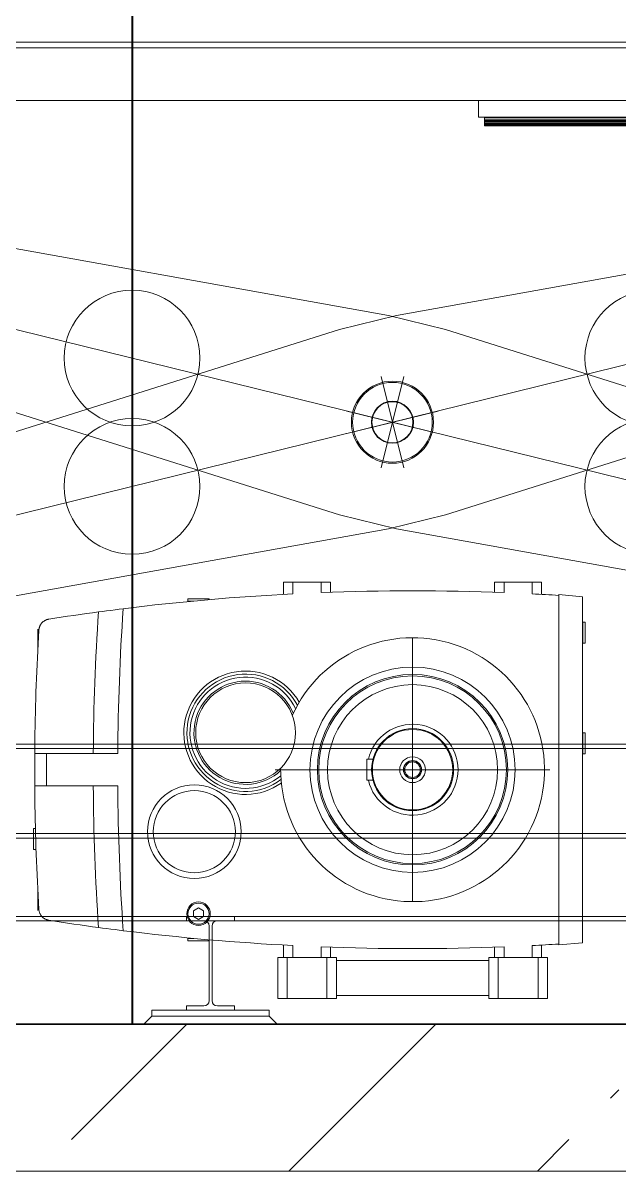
# Model space of a CAD drawing. Header units: millimetres. Extents: x 51154 to 151340, y -24069 to 30962.
# Drawn here: x 116896 to 117913, y -4100 to -2143 of the extents above; entities that cross this region are included whole.
import ezdxf

# ---------------------------------------------------------------- set-up
doc = ezdxf.new("R2010")
doc.units = ezdxf.units.MM
doc.layers.add('Ломаная-1-1', color=9, linetype='Continuous', lineweight=9, true_color=0x808080)
doc.layers.add('Партер_ТХ_для_Разрез_dwg _2_-1', color=9, linetype='Continuous', lineweight=9, true_color=0x808080)
for name, color, linetype, lineweight in [('Стены', 7, 'Continuous', 9), ('Структура _1_', 7, 'Continuous', 18), ('Штриховка разреза-2', 7, 'Continuous', 9)]:
    doc.layers.add(name, color=color, linetype=linetype, lineweight=lineweight)

# ---------------------------------------------------------------- blocks, each defined once
blk = doc.blocks.new('Партер_ТХ_для_Разрез_dwg_A$Cc3b9c139-8380827-Разрез 1-1')
at = {"layer": 'Ломаная-1-1'}
blk.add_line((115077.7, -2175.7), (119948.2, -2175.7), dxfattribs=at)
at = {"layer": 'Ломаная-1-1', "flags": 128}
blk.add_lwpolyline([(119965.7, -2175.5), (120018.2, -2175.5), (120018.2, -2185), (119948.2, -2185), (115094.2, -2185)], dxfattribs=at)
blk = doc.blocks.new('Партер_ТХ_для_Разрез_dwg_A$Cc40ad28d-8380828-Разрез 1-1')
at = {"layer": 'Ломаная-1-1'}
for p, q in [((115086.2, -3532.3), (119976.2, -3532.3)), ((115086.2, -3666), (119976.2, -3666)), ((117213.6, -3809.5), (117213.6, -3682.3)), ((117218.6, -3682.3), (117218.6, -3809.5)), ((117316.1, -3835.9), (117329.3, -3849)), ((114984.8, -3849), (120065, -3849))]:
    blk.add_line(p, q, dxfattribs=at)
at = {"layer": 'Ломаная-1-1', "flags": 128}
for points in [[(115133.7, -3379.7), (115104.2, -3379.7), (115104.2, -3372.3), (115186.2, -3372.3), (119876.2, -3372.3), (119958.2, -3372.3), (119958.2, -3379.6), (119928.7, -3379.6)], [(115156.7, -3379.7), (115186.2, -3379.7), (119876.2, -3379.7), (119905.7, -3379.6)], [(117204.6, -3673.3), (117175.1, -3673.3), (117175.1, -3665.9), (117257.1, -3665.9), (117257.1, -3673.3), (117227.6, -3673.3)], [(117103, -3849), (117116.1, -3835.9), (117316.1, -3835.9), (117316.1, -3825.9), (117216.1, -3825.9), (117116.1, -3825.9), (117116.1, -3835.9)], [(117227.6, -3818.5), (117257.1, -3818.5), (117257.1, -3825.9), (117175.1, -3825.9), (117175.1, -3818.5), (117204.6, -3818.5)]]:
    blk.add_lwpolyline(points, dxfattribs=at)
blk.add_lwpolyline([(119976.2, -3524.8), (115086.2, -3524.8), (115086.2, -3673.4), (119976.2, -3673.4)], close=True, dxfattribs=at)
at = {"layer": 'Ломаная-1-1'}
for centre, start, end in [((117204.6, -3682.3), 0, 90), ((117227.6, -3682.3), 90, 180), ((117204.6, -3809.5), 270, 0), ((117227.6, -3809.5), 180, 270)]:
    blk.add_arc(centre, 9, start, end, dxfattribs=at)
blk = doc.blocks.new('Партер_ТХ_для_Разрез_dwg _2_-8380805-Разрез 1-1')
at = {"layer": 'Ломаная-1-1'}
for p, q in [((117682.9, -2304.1), (117682.9, -2303.1)), ((119114.7, -2304.4), (117682.9, -2304.4)), ((119114.7, -2307.6), (117682.9, -2307.6)), ((119114.7, -2309), (117682.9, -2309)), ((119114.7, -2310.2), (117682.9, -2310.2)), ((119114.7, -2310.5), (117682.9, -2310.5)), ((119114.7, -2311.6), (117682.9, -2311.6)), ((119114.7, -2314), (117682.9, -2314)), ((119114.7, -2314.5), (117682.9, -2314.5)), ((119114.7, -2315.7), (117682.9, -2315.7)), ((119114.7, -2316), (117682.9, -2316)), ((119114.7, -2317.6), (117682.9, -2317.6)), ((119229.6, -3243), (115822.8, -2403.8)), ((115822.9, -3243), (119229.7, -2403.8)), ((117507.1, -2745.7), (117545.4, -2901.1)), ((117545.4, -2745.7), (117507.1, -2901.1)), ((117603.9, -2804.3), (117448.6, -2842.5)), ((117448.6, -2804.3), (117603.9, -2842.5)), ((117356.5, -3116), (117356.5, -3095.8)), ((117404.5, -3113.9), (117404.5, -3095.8)), ((117764.5, -3116), (117764.5, -3095.8)), ((117178, -3129.2), (117178, -3128.3)), ((117851.1, -3164.8), (117850.1, -3164.8)), ((116921.5, -3209.2), (116921.5, -3176)), ((117560.5, -3640.8), (117560.5, -3190.8)), ((117851.1, -3199.8), (117850.1, -3199.8)), ((117851.1, -3353.3), (117850.1, -3353.3)), ((117057.7, -3388.3), (116916.2, -3388.3)), ((116936.1, -3443.3), (116936.1, -3388.3)), ((117851.1, -3388.3), (117850.1, -3388.3)), ((117794.6, -3415.8), (117326.3, -3415.8)), ((117057.7, -3443.3), (116916.2, -3443.3)), ((116918.4, -3551.3), (116918, -3551.3)), ((116921.5, -3655.7), (116921.5, -3622.4)), ((117178, -3703.3), (117178, -3702.5)), ((117340.5, -3735.8), (117340.5, -3714.8)), ((117356.5, -3735.8), (117356.5, -3715.6)), ((117404.5, -3735.8), (117404.5, -3717.8)), ((117420.5, -3735.8), (117420.5, -3718.4)), ((117700.5, -3735.8), (117700.5, -3718.4)), ((117716.5, -3735.8), (117716.5, -3717.8)), ((117764.5, -3735.8), (117764.5, -3715.6)), ((117780.5, -3735.8), (117780.5, -3714.8)), ((117346.5, -3805.8), (117346.5, -3735.8)), ((117414.5, -3805.8), (117414.5, -3735.8)), ((117690.5, -3740.8), (117430.5, -3740.8)), ((117690.5, -3800.8), (117430.5, -3800.8)), ((119474, -3849.1), (115674.7, -3849.1))]:
    blk.add_line(p, q, dxfattribs=at)
at = {"layer": 'Ломаная-1-1', "flags": 128}
for points in [[(115661.3, -2275.1), (119535.6, -2275.1), (119535.6, -2185.1), (115661.3, -2185.1)], [(117810.1, -3117.3), (117850.1, -3120.8), (117850.1, -3710.8), (117810.1, -3714.3)], [(117851.1, -3164.3), (117855.1, -3164.3), (117855.1, -3182.3), (117855.1, -3200.3), (117851.1, -3200.3), (117851.1, -3182.3)], [(117851.1, -3352.8), (117855.1, -3352.8), (117855.1, -3388.8), (117851.1, -3388.8)], [(117187, -3666.2), (117195.5, -3671.1), (117204, -3666.2), (117204, -3656.4), (117195.5, -3651.5), (117187, -3656.4)], [(117330.5, -3735.8), (117430.5, -3735.8), (117430.5, -3805.8), (117330.5, -3805.8)]]:
    blk.add_lwpolyline(points, close=True, dxfattribs=at)
for points in [[(119447.2, -2303.1), (119447.2, -2275.1), (117672.9, -2275.1), (117672.9, -2303.1), (119447.2, -2303.1), (119447.2, -2318.1), (119208.7, -2318.1)], [(119447.2, -2304.1), (117682.9, -2304.1), (117682.9, -2304.4), (117682.9, -2307.6), (117682.9, -2308), (119114.7, -2308)], [(119114.7, -2312.1), (117682.9, -2312.1), (117682.9, -2311.6), (117682.9, -2310.5), (117682.9, -2310.2), (117682.9, -2309), (117682.9, -2308)], [(119114.7, -2317.2), (117682.9, -2317.2), (117682.9, -2316), (117682.9, -2315.7), (117682.9, -2314.5), (117682.9, -2314), (117682.9, -2312.1)], [(119114.7, -2318.1), (117682.9, -2318.1), (117682.9, -2317.6), (117682.9, -2317.2)], [(115874.6, -3168.4), (115872.8, -3161.1), (115874.5, -3157.9), (117435.8, -2665.4), (117532.9, -2641.5), (119142.5, -2352.9), (119145.5, -2355), (119147.3, -2362.3)], [(119177.9, -3168.4), (119179.7, -3161.1), (119178, -3157.9), (117616.6, -2665.4), (117519.5, -2641.5), (115910, -2352.9), (115906.9, -2355), (115905.1, -2362.3)], [(115876.4, -2478.8), (115874.6, -2486.1), (115876.4, -2489.4), (117435.8, -2981.4), (117532.9, -3005.3), (119144.3, -3294.3), (119147.4, -3292.2), (119149.2, -3284.9)], [(119176, -2478.8), (119177.8, -2486.1), (119176.1, -2489.4), (117616.6, -2981.4), (117519.5, -3005.3), (115908.1, -3294.3), (115905.1, -3292.2), (115903.3, -3284.9)], [(117340.5, -3116.9), (117340.5, -3095.8), (117420.5, -3095.8), (117420.5, -3113.3)], [(117700.5, -3113.3), (117700.5, -3095.8), (117716.5, -3095.8), (117716.5, -3113.9)], [(117780.5, -3116.9), (117780.5, -3095.8), (117764.5, -3095.8), (117716.5, -3095.8)], [(117186.7, -3128.3), (117177.5, -3128.3), (117177.5, -3124.3), (117213.5, -3124.3), (117213.5, -3125.9)], [(117067.1, -3141.4), (117060.3, -3142.2), (117053.2, -3143.1), (117046, -3144.1), (117038.7, -3145), (117031.7, -3145.9), (117024.9, -3146.9), (117014.7, -3148.2), (117004.3, -3149.7), (116993.7, -3151.2), (116982.9, -3152.7), (116972.1, -3154.3), (116961.3, -3156), (116950.6, -3157.6), (116940.1, -3159.2), (116939.3, -3159.4), (116938.5, -3159.5), (116937.7, -3159.7), (116937, -3160), (116936.2, -3160.2), (116935.5, -3160.5), (116934.7, -3160.9), (116934, -3161.2), (116933.3, -3161.6), (116932.6, -3162), (116932, -3162.4), (116931.3, -3162.9), (116930.7, -3163.3), (116930.1, -3163.8), (116929.6, -3164.3), (116929, -3164.9), (116928.5, -3165.4), (116927.9, -3166), (116927.4, -3166.6), (116927, -3167.3), (116926.5, -3168), (116926.1, -3168.6), (116925.7, -3169.3), (116925.3, -3170.1), (116924.9, -3170.8), (116924.6, -3171.6), (116924.3, -3172.3), (116924.1, -3173.1), (116923.8, -3173.9), (116923.6, -3174.7), (116923.5, -3175.5), (116923.4, -3176.2), (116923.3, -3177), (116923.2, -3177.8), (116922.5, -3189.6), (116921.9, -3201.4), (116921.3, -3213.2), (116920.7, -3224.9), (116920.1, -3236.7), (116919.6, -3248.4), (116919.1, -3260.2), (116918.7, -3271.9), (116918.3, -3283.6), (116917.9, -3295.3), (116917.6, -3307), (116917.3, -3318.6), (116917, -3330.3), (116916.8, -3341.9), (116916.6, -3353.6), (116916.4, -3365.2), (116916.3, -3376.8), (116916.2, -3388.3), (116916.2, -3392.8), (116916.2, -3397.4), (116916.1, -3402.1), (116916.1, -3406.8), (116916.1, -3411.4), (116916.1, -3415.8), (116916.1, -3420.2), (116916.1, -3424.8), (116916.1, -3429.5), (116916.2, -3434.2), (116916.2, -3438.9), (116916.2, -3443.3), (116916.3, -3454.9), (116916.4, -3466.5), (116916.6, -3478.1), (116916.8, -3489.7), (116917, -3501.4), (116917.3, -3513), (116917.6, -3524.7), (116917.9, -3536.4), (116918.3, -3548.1), (116918.7, -3559.8), (116919.1, -3571.5), (116919.6, -3583.2), (116920.1, -3595), (116920.7, -3606.7), (116921.3, -3618.5), (116921.9, -3630.3), (116922.5, -3642.1), (116923.2, -3653.9), (116923.3, -3654.6), (116923.4, -3655.4), (116923.5, -3656.2), (116923.6, -3657), (116923.8, -3657.8), (116924.1, -3658.6), (116924.3, -3659.3), (116924.6, -3660.1), (116924.9, -3660.9), (116925.3, -3661.6), (116925.7, -3662.3), (116926.1, -3663), (116926.5, -3663.7), (116927, -3664.4), (116927.4, -3665), (116927.9, -3665.6), (116928.5, -3666.2), (116929, -3666.8), (116929.6, -3667.3), (116930.1, -3667.8), (116930.7, -3668.3), (116931.3, -3668.8), (116932, -3669.2), (116932.6, -3669.7), (116933.3, -3670.1), (116934, -3670.5), (116934.7, -3670.8), (116935.5, -3671.1), (116936.2, -3671.4), (116937, -3671.7), (116937.7, -3671.9), (116938.5, -3672.1), (116939.3, -3672.3), (116940.1, -3672.4), (116950.6, -3674.1), (116961.3, -3675.7), (116972.1, -3677.3), (116982.9, -3678.9), (116993.7, -3680.5), (117004.3, -3682), (117014.7, -3683.4), (117024.9, -3684.8), (117031.7, -3685.7), (117038.7, -3686.7), (117046, -3687.6), (117053.2, -3688.5), (117060.3, -3689.4), (117067.1, -3690.3)], [(117492.8, -3433.8), (117482.5, -3433.8), (117482.5, -3397.8), (117492.8, -3397.8)], [(116918, -3537.1), (116918, -3551.8), (116914, -3551.8), (116914, -3515.8), (116917.4, -3515.8)], [(117213.5, -3705.8), (117213.5, -3707.3), (117177.5, -3707.3), (117177.5, -3703.3), (117186.7, -3703.3)], [(117774.5, -3735.8), (117790.5, -3735.8), (117790.5, -3805.8), (117774.5, -3805.8), (117706.5, -3805.8), (117690.5, -3805.8), (117690.5, -3735.8), (117706.5, -3735.8), (117706.5, -3805.8)], [(117774.5, -3805.8), (117774.5, -3735.8), (117706.5, -3735.8)]]:
    blk.add_lwpolyline(points, dxfattribs=at)
at = {"layer": 'Ломаная-1-1'}
for centre, radius in [((117082.2, -2714), 115.7), ((117970.2, -2714), 115.7), ((117526.2, -2823.4), 70), ((117526.2, -2823.4), 70), ((117526.2, -2823.4), 68), ((117526.2, -2823.4), 68), ((117526.2, -2823.4), 35.8), ((117526.2, -2823.4), 35.8), ((117526.2, -2823.4), 35), ((117526.2, -2823.4), 35), ((117082.2, -2932.8), 115.7), ((117970.2, -2932.8), 115.7), ((117560.5, -3415.8), 175), ((117275.7, -3352.8), 85), ((117560.5, -3415.8), 162.4), ((117560.5, -3415.8), 160), ((117560.5, -3415.8), 145), ((117560.5, -3415.8), 70), ((117560.5, -3415.8), 68.6), ((117560.5, -3415.8), 22), ((117560.5, -3415.8), 15.5), ((117560.5, -3415.8), 15), ((117560.5, -3415.8), 13.2), ((117188.3, -3521.5), 79.9), ((117188.3, -3521.5), 70), ((117195.5, -3661.3), 20), ((117195.5, -3661.3), 18)]:
    blk.add_circle(centre, radius, dxfattribs=at)
for centre, radius, start, end in [((117560.5, -7110.8), 4000, 87.7649, 92.2351), ((117560.5, -7110.8), 4000, 92.9234, 97.0854), ((117560.5, -7110.8), 4000, 86.4216, 87.0766), ((121057.6, -3415.8), 4041.7, 176.1841, 179.6102), ((121057.6, -3415.8), 4000, 176.0656, 179.6061), ((117560.5, -3415.8), 225, 179.3305, 155.7009), ((117275.7, -3352.8), 105.2, 29.6441, 305.3873), ((117275.7, -3352.8), 100, 27.8835, 307.1479), ((117275.7, -3352.8), 94.8, 25.7619, 309.2695), ((117275.7, -3352.8), 88, 22.2453, 312.7861), ((117560.5, -3415.8), 77.5, 193.4299, 166.5698), ((121057.6, -3415.8), 4041.7, 180.3898, 183.8159), ((121057.6, -3415.8), 4000, 180.3939, 183.9344), ((117560.5, 279.2), 4000, 262.9146, 267.0766), ((117560.5, 279.2), 4000, 267.7649, 272.2351), ((117560.5, 279.2), 4000, 272.9234, 273.5784)]:
    blk.add_arc(centre, radius, start, end, dxfattribs=at)
for name in ['Партер_ТХ_для_Разрез_dwg_A$Cc3b9c139-8380827-Разрез 1-1', 'Партер_ТХ_для_Разрез_dwg_A$Cc40ad28d-8380828-Разрез 1-1']:
    blk.add_blockref(name, (0, 0))

msp = doc.modelspace()

# ---------------------------------------------------------------- hatches: boundary and pattern name
at = {"layer": 'Штриховка разреза-2'}
h = msp.add_hatch(dxfattribs=at)
h.set_pattern_fill('FP_2', color=256, style=0, pattern_type=2)
h.set_pattern_definition([(45, (99498.54, 6475), (-424.264, 424.264), [600, -100, 20, -100]), (45, (99498.54, 6899), (-424.264, 424.264), [])])
h.paths.add_polyline_path([(109177.2, -4100), (129081.6, -4100), (129081.6, -3850), (104481.6, -3850), (104481.6, -4100), (108795.4, -4100)], flags=0)

# ---------------------------------------------------------------- linework, layer by layer
at = {"layer": 'Стены'}
for p, q in [((117082.6, -900), (117082.6, -3850)), ((117083.6, -900), (117083.6, -3850)), ((117081.6, -3850), (117081.6, -1800)), ((117083.6, -1800), (117083.6, -3850)), ((116779.6, -3850), (117081.6, -3850)), ((117083.6, -3850), (122326.6, -3850))]:
    msp.add_line(p, q, dxfattribs=at)
at = {"layer": 'Структура _1_'}
for p, q in [((128781.6, -3850), (104481.6, -3850)), ((104481.6, -4100), (128781.6, -4100))]:
    msp.add_line(p, q, dxfattribs=at)

# ---------------------------------------------------------------- block references
at = {"layer": 'Партер_ТХ_для_Разрез_dwg _2_-1'}
msp.add_blockref('Партер_ТХ_для_Разрез_dwg _2_-8380805-Разрез 1-1', (0, 0), dxfattribs=at)

doc.saveas('drawing.dxf')
